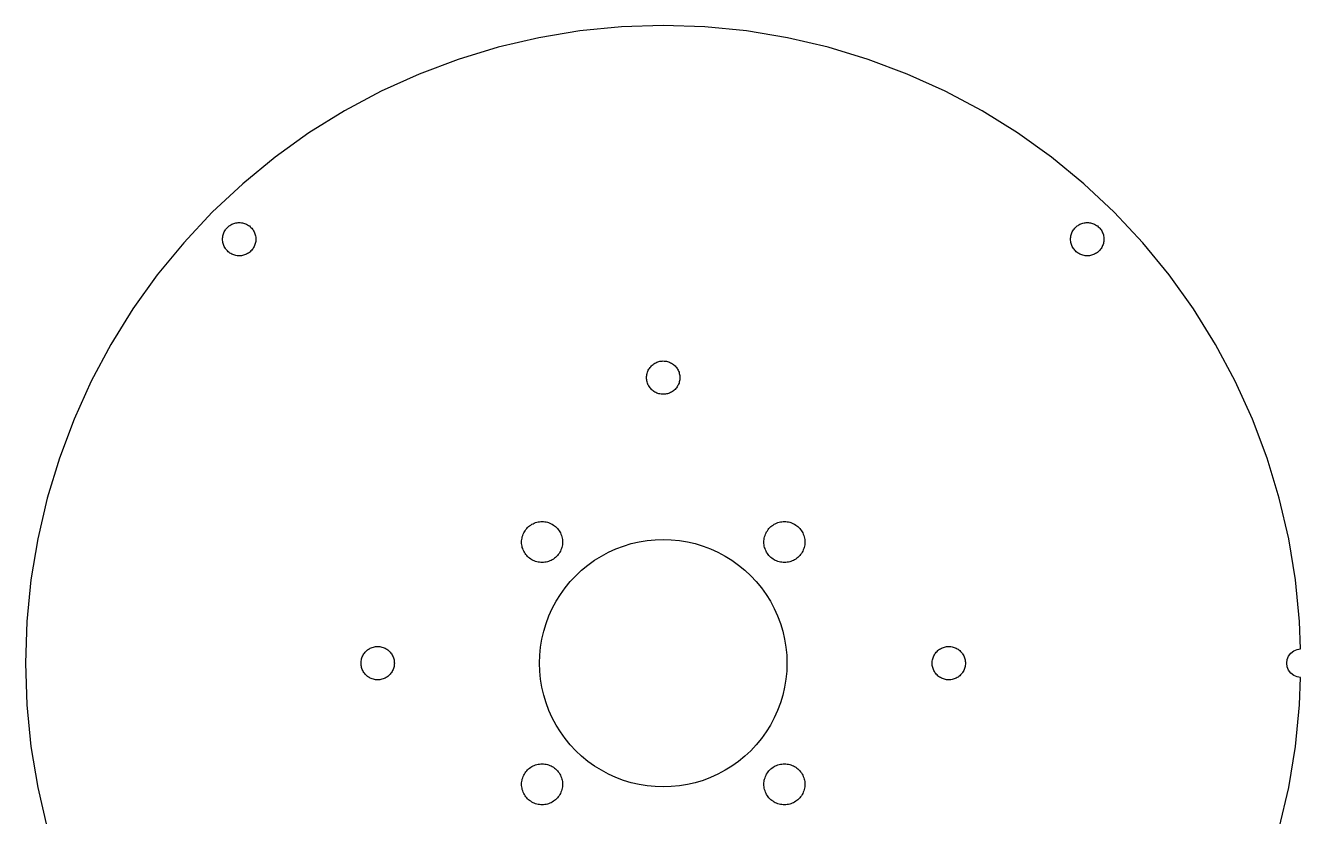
# Model space of a CAD drawing. Header units: metres. Extents: x -67 to 67, y -67 to 67.
# Drawn here: x -67 to 67, y -16.1 to 67 of the extents above; entities that cross this region are included whole.
import ezdxf

# ---------------------------------------------------------------- set-up
doc = ezdxf.new("R2010")
doc.units = ezdxf.units.M

msp = doc.modelspace()

# ---------------------------------------------------------------- linework, layer by layer
for p, q in [((0, 67), (-4.382, 66.8565)), ((4.382, 66.8565), (0, 67)), ((-13.071, 65.7126), (-17.3409, 64.717)), ((-8.74525, 66.4268), (-13.071, 65.7126)), ((-4.382, 66.8565), (-8.74525, 66.4268)), ((8.74525, 66.4268), (4.382, 66.8565)), ((13.071, 65.7126), (8.74525, 66.4268)), ((17.3409, 64.717), (13.071, 65.7126)), ((-17.3409, 64.717), (-21.5364, 63.4443)), ((21.5364, 63.4443), (17.3409, 64.717)), ((-21.5364, 63.4443), (-25.6398, 61.8999)), ((25.6398, 61.8999), (21.5364, 63.4443)), ((-25.6398, 61.8999), (-29.6333, 60.0905)), ((29.6333, 60.0905), (25.6398, 61.8999)), ((-29.6333, 60.0905), (-33.5, 58.0237)), ((33.5, 58.0237), (29.6333, 60.0905)), ((-33.5, 58.0237), (-37.2232, 55.7085)), ((37.2232, 55.7085), (33.5, 58.0237)), ((-37.2232, 55.7085), (-40.787, 53.1547)), ((40.787, 53.1547), (37.2232, 55.7085)), ((-40.787, 53.1547), (-44.1762, 50.3733)), ((44.1762, 50.3733), (40.787, 53.1547)), ((-44.1762, 50.3733), (-47.3761, 47.3761)), ((47.3761, 47.3761), (44.1762, 50.3733)), ((-47.3761, 47.3761), (-50.3733, 44.1762)), ((50.3733, 44.1762), (47.3761, 47.3761)), ((-46.0028, 45.52), (-45.9361, 45.6131)), ((-45.9361, 45.6131), (-45.8634, 45.7016)), ((-45.8634, 45.7016), (-45.7852, 45.7852)), ((-45.7852, 45.7852), (-45.7016, 45.8634)), ((-45.7016, 45.8634), (-45.6131, 45.9361)), ((-45.6131, 45.9361), (-45.52, 46.0028)), ((-45.52, 46.0028), (-45.4227, 46.0633)), ((-45.4227, 46.0633), (-45.3217, 46.1172)), ((-45.3217, 46.1172), (-45.2174, 46.1645)), ((-45.2174, 46.1645), (-45.1102, 46.2048)), ((-45.1102, 46.2048), (-45.0007, 46.2381)), ((-45.0007, 46.2381), (-44.8891, 46.2641)), ((-44.8891, 46.2641), (-44.7761, 46.2827)), ((-44.7761, 46.2827), (-44.6622, 46.294)), ((-44.6622, 46.294), (-44.5477, 46.2977)), ((-44.5477, 46.2977), (-44.4333, 46.294)), ((-44.4333, 46.294), (-44.3193, 46.2827)), ((-44.3193, 46.2827), (-44.2063, 46.2641)), ((-44.2063, 46.2641), (-44.0948, 46.2381)), ((-44.0948, 46.2381), (-43.9852, 46.2048)), ((-43.9852, 46.2048), (-43.878, 46.1645)), ((-43.878, 46.1645), (-43.7737, 46.1172)), ((-43.7737, 46.1172), (-43.6727, 46.0633)), ((-43.6727, 46.0633), (-43.5755, 46.0028)), ((-43.5755, 46.0028), (-43.4824, 45.9361)), ((-43.4824, 45.9361), (-43.3939, 45.8634)), ((-43.3939, 45.8634), (-43.3103, 45.7852)), ((-43.3103, 45.7852), (-43.232, 45.7016)), ((-43.232, 45.7016), (-43.1593, 45.6131)), ((-43.1593, 45.6131), (-43.0927, 45.52)), ((43.0927, 45.52), (43.1593, 45.6131)), ((43.1593, 45.6131), (43.232, 45.7016)), ((43.232, 45.7016), (43.3103, 45.7852)), ((43.3103, 45.7852), (43.3939, 45.8634)), ((43.3939, 45.8634), (43.4824, 45.9361)), ((43.4824, 45.9361), (43.5755, 46.0028)), ((43.5755, 46.0028), (43.6727, 46.0633)), ((43.6727, 46.0633), (43.7737, 46.1172)), ((43.7737, 46.1172), (43.878, 46.1645)), ((43.878, 46.1645), (43.9852, 46.2048)), ((43.9852, 46.2048), (44.0948, 46.2381)), ((44.0948, 46.2381), (44.2063, 46.2641)), ((44.2063, 46.2641), (44.3193, 46.2827)), ((44.3193, 46.2827), (44.4333, 46.294)), ((44.4333, 46.294), (44.5477, 46.2977)), ((44.5477, 46.2977), (44.6622, 46.294)), ((44.6622, 46.294), (44.7761, 46.2827)), ((44.7761, 46.2827), (44.8891, 46.2641)), ((44.8891, 46.2641), (45.0007, 46.2381)), ((45.0007, 46.2381), (45.1102, 46.2048)), ((45.1102, 46.2048), (45.2174, 46.1645)), ((45.2174, 46.1645), (45.3217, 46.1172)), ((45.3217, 46.1172), (45.4227, 46.0633)), ((45.4227, 46.0633), (45.52, 46.0028)), ((45.52, 46.0028), (45.6131, 45.9361)), ((45.6131, 45.9361), (45.7016, 45.8634)), ((45.7016, 45.8634), (45.7852, 45.7852)), ((45.7852, 45.7852), (45.8634, 45.7016)), ((45.8634, 45.7016), (45.9361, 45.6131)), ((45.9361, 45.6131), (46.0028, 45.52)), ((-46.2977, 44.5477), (-46.294, 44.6622)), ((-46.294, 44.4333), (-46.2977, 44.5477)), ((-46.294, 44.6622), (-46.2827, 44.7761)), ((-46.2827, 44.3193), (-46.294, 44.4333)), ((-46.2827, 44.7761), (-46.2641, 44.8891)), ((-46.2641, 44.2063), (-46.2827, 44.3193)), ((-46.2641, 44.8891), (-46.2381, 45.0007)), ((-46.2381, 44.0948), (-46.2641, 44.2063)), ((-46.2381, 45.0007), (-46.2048, 45.1102)), ((-46.2048, 45.1102), (-46.1645, 45.2174)), ((-46.1645, 45.2174), (-46.1172, 45.3217)), ((-46.1172, 45.3217), (-46.0633, 45.4227)), ((-46.0633, 45.4227), (-46.0028, 45.52)), ((-43.0927, 45.52), (-43.0322, 45.4227)), ((-43.0322, 45.4227), (-42.9782, 45.3217)), ((-42.9782, 45.3217), (-42.9309, 45.2174)), ((-42.9309, 45.2174), (-42.8906, 45.1102)), ((-42.8906, 45.1102), (-42.8573, 45.0007)), ((-42.8573, 45.0007), (-42.8313, 44.8891)), ((-42.8313, 44.2063), (-42.8573, 44.0948)), ((-42.8313, 44.8891), (-42.8127, 44.7761)), ((-42.8127, 44.3193), (-42.8313, 44.2063)), ((-42.8127, 44.7761), (-42.8015, 44.6622)), ((-42.8015, 44.4333), (-42.8127, 44.3193)), ((-42.8015, 44.6622), (-42.7977, 44.5477)), ((-42.7977, 44.5477), (-42.8015, 44.4333)), ((42.7977, 44.5477), (42.8015, 44.6622)), ((42.8015, 44.4333), (42.7977, 44.5477)), ((42.8015, 44.6622), (42.8127, 44.7761)), ((42.8127, 44.3193), (42.8015, 44.4333)), ((42.8127, 44.7761), (42.8313, 44.8891)), ((42.8313, 44.2063), (42.8127, 44.3193)), ((42.8313, 44.8891), (42.8573, 45.0007)), ((42.8573, 44.0948), (42.8313, 44.2063)), ((42.8573, 45.0007), (42.8906, 45.1102)), ((42.8906, 45.1102), (42.9309, 45.2174)), ((42.9309, 45.2174), (42.9782, 45.3217)), ((42.9782, 45.3217), (43.0322, 45.4227)), ((43.0322, 45.4227), (43.0927, 45.52)), ((46.0028, 45.52), (46.0633, 45.4227)), ((46.0633, 45.4227), (46.1172, 45.3217)), ((46.1172, 45.3217), (46.1645, 45.2174)), ((46.1645, 45.2174), (46.2048, 45.1102)), ((46.2048, 45.1102), (46.2381, 45.0007)), ((46.2381, 45.0007), (46.2641, 44.8891)), ((46.2641, 44.2063), (46.2381, 44.0948)), ((46.2641, 44.8891), (46.2827, 44.7761)), ((46.2827, 44.3193), (46.2641, 44.2063)), ((46.2827, 44.7761), (46.294, 44.6622)), ((46.294, 44.4333), (46.2827, 44.3193)), ((46.294, 44.6622), (46.2977, 44.5477)), ((46.2977, 44.5477), (46.294, 44.4333)), ((-50.3733, 44.1762), (-53.1547, 40.787)), ((-46.2048, 43.9852), (-46.2381, 44.0948)), ((-46.1645, 43.878), (-46.2048, 43.9852)), ((-46.1172, 43.7737), (-46.1645, 43.878)), ((-46.0633, 43.6727), (-46.1172, 43.7737)), ((-46.0028, 43.5755), (-46.0633, 43.6727)), ((-45.9361, 43.4824), (-46.0028, 43.5755)), ((-45.8634, 43.3939), (-45.9361, 43.4824)), ((-45.7852, 43.3103), (-45.8634, 43.3939)), ((-45.7016, 43.232), (-45.7852, 43.3103)), ((-45.6131, 43.1593), (-45.7016, 43.232)), ((-45.52, 43.0927), (-45.6131, 43.1593)), ((-45.4227, 43.0322), (-45.52, 43.0927)), ((-45.3217, 42.9782), (-45.4227, 43.0322)), ((-45.2174, 42.9309), (-45.3217, 42.9782)), ((-45.1102, 42.8906), (-45.2174, 42.9309)), ((-45.0007, 42.8573), (-45.1102, 42.8906)), ((-43.9852, 42.8906), (-44.0948, 42.8573)), ((-43.878, 42.9309), (-43.9852, 42.8906)), ((-43.7737, 42.9782), (-43.878, 42.9309)), ((-43.6727, 43.0322), (-43.7737, 42.9782)), ((-43.5755, 43.0927), (-43.6727, 43.0322)), ((-43.4824, 43.1593), (-43.5755, 43.0927)), ((-43.3939, 43.232), (-43.4824, 43.1593)), ((-43.3103, 43.3103), (-43.3939, 43.232)), ((-43.232, 43.3939), (-43.3103, 43.3103)), ((-43.1593, 43.4824), (-43.232, 43.3939)), ((-43.0927, 43.5755), (-43.1593, 43.4824)), ((-43.0322, 43.6727), (-43.0927, 43.5755)), ((-42.9782, 43.7737), (-43.0322, 43.6727)), ((-42.9309, 43.878), (-42.9782, 43.7737)), ((-42.8906, 43.9852), (-42.9309, 43.878)), ((-42.8573, 44.0948), (-42.8906, 43.9852)), ((42.8906, 43.9852), (42.8573, 44.0948)), ((42.9309, 43.878), (42.8906, 43.9852)), ((42.9782, 43.7737), (42.9309, 43.878)), ((43.0322, 43.6727), (42.9782, 43.7737)), ((43.0927, 43.5755), (43.0322, 43.6727)), ((43.1593, 43.4824), (43.0927, 43.5755)), ((43.232, 43.3939), (43.1593, 43.4824)), ((43.3103, 43.3103), (43.232, 43.3939)), ((43.3939, 43.232), (43.3103, 43.3103)), ((43.4824, 43.1593), (43.3939, 43.232)), ((43.5755, 43.0927), (43.4824, 43.1593)), ((43.6727, 43.0322), (43.5755, 43.0927)), ((43.7737, 42.9782), (43.6727, 43.0322)), ((43.878, 42.9309), (43.7737, 42.9782)), ((43.9852, 42.8906), (43.878, 42.9309)), ((44.0948, 42.8573), (43.9852, 42.8906)), ((45.1102, 42.8906), (45.0007, 42.8573)), ((45.2174, 42.9309), (45.1102, 42.8906)), ((45.3217, 42.9782), (45.2174, 42.9309)), ((45.4227, 43.0322), (45.3217, 42.9782)), ((45.52, 43.0927), (45.4227, 43.0322)), ((45.6131, 43.1593), (45.52, 43.0927)), ((45.7016, 43.232), (45.6131, 43.1593)), ((45.7852, 43.3103), (45.7016, 43.232)), ((45.8634, 43.3939), (45.7852, 43.3103)), ((45.9361, 43.4824), (45.8634, 43.3939)), ((46.0028, 43.5755), (45.9361, 43.4824)), ((46.0633, 43.6727), (46.0028, 43.5755)), ((46.1172, 43.7737), (46.0633, 43.6727)), ((46.1645, 43.878), (46.1172, 43.7737)), ((46.2048, 43.9852), (46.1645, 43.878)), ((46.2381, 44.0948), (46.2048, 43.9852)), ((53.1547, 40.787), (50.3733, 44.1762)), ((-44.8891, 42.8313), (-45.0007, 42.8573)), ((-44.7761, 42.8127), (-44.8891, 42.8313)), ((-44.6622, 42.8015), (-44.7761, 42.8127)), ((-44.5477, 42.7977), (-44.6622, 42.8015)), ((-44.4333, 42.8015), (-44.5477, 42.7977)), ((-44.3193, 42.8127), (-44.4333, 42.8015)), ((-44.2063, 42.8313), (-44.3193, 42.8127)), ((-44.0948, 42.8573), (-44.2063, 42.8313)), ((44.2063, 42.8313), (44.0948, 42.8573)), ((44.3193, 42.8127), (44.2063, 42.8313)), ((44.4333, 42.8015), (44.3193, 42.8127)), ((44.5477, 42.7977), (44.4333, 42.8015)), ((44.6622, 42.8015), (44.5477, 42.7977)), ((44.7761, 42.8127), (44.6622, 42.8015)), ((44.8891, 42.8313), (44.7761, 42.8127)), ((45.0007, 42.8573), (44.8891, 42.8313)), ((-53.1547, 40.787), (-55.7085, 37.2232)), ((55.7085, 37.2232), (53.1547, 40.787)), ((-55.7085, 37.2232), (-58.0237, 33.5)), ((58.0237, 33.5), (55.7085, 37.2232)), ((-58.0237, 33.5), (-60.0905, 29.6333)), ((60.0905, 29.6333), (58.0237, 33.5)), ((-1.56952, 30.774), (-1.51553, 30.875)), ((-1.51553, 30.875), (-1.45506, 30.9722)), ((-1.45506, 30.9722), (-1.38837, 31.0653)), ((-1.38837, 31.0653), (-1.31572, 31.1539)), ((-1.31572, 31.1539), (-1.23743, 31.2374)), ((-1.23743, 31.2374), (-1.15385, 31.3157)), ((-1.15385, 31.3157), (-1.06532, 31.3884)), ((-1.06532, 31.3884), (-0.972244, 31.4551)), ((-0.972244, 31.4551), (-0.875, 31.5155)), ((-0.875, 31.5155), (-0.774002, 31.5695)), ((-0.774002, 31.5695), (-0.669693, 31.6168)), ((-0.669693, 31.6168), (-0.562515, 31.6571)), ((-0.562515, 31.6571), (-0.452927, 31.6904)), ((-0.452927, 31.6904), (-0.3414, 31.7164)), ((-0.3414, 31.7164), (-0.228409, 31.735)), ((-0.228409, 31.735), (-0.114441, 31.7462)), ((-0.114441, 31.7462), (0, 31.75)), ((0, 31.75), (0.114441, 31.7462)), ((0.114441, 31.7462), (0.228409, 31.735)), ((0.228409, 31.735), (0.3414, 31.7164)), ((0.3414, 31.7164), (0.452927, 31.6904)), ((0.452927, 31.6904), (0.562515, 31.6571)), ((0.562515, 31.6571), (0.669693, 31.6168)), ((0.669693, 31.6168), (0.774002, 31.5695)), ((0.774002, 31.5695), (0.875, 31.5155)), ((0.875, 31.5155), (0.972244, 31.4551)), ((0.972244, 31.4551), (1.06532, 31.3884)), ((1.06532, 31.3884), (1.15385, 31.3157)), ((1.15385, 31.3157), (1.23743, 31.2374)), ((1.23743, 31.2374), (1.31572, 31.1539)), ((1.31572, 31.1539), (1.38837, 31.0653)), ((1.38837, 31.0653), (1.45506, 30.9722)), ((1.45506, 30.9722), (1.51553, 30.875)), ((1.51553, 30.875), (1.56952, 30.774)), ((-60.0905, 29.6333), (-61.8999, 25.6398)), ((-1.75, 30), (-1.74625, 30.1144)), ((-1.74625, 29.8855), (-1.75, 30)), ((-1.74625, 30.1144), (-1.73502, 30.2284)), ((-1.73502, 29.7716), (-1.74625, 29.8855)), ((-1.73502, 30.2284), (-1.71637, 30.3414)), ((-1.71637, 29.6586), (-1.73502, 29.7716)), ((-1.71637, 30.3414), (-1.69037, 30.4529)), ((-1.69037, 29.5471), (-1.71637, 29.6586)), ((-1.69037, 30.4529), (-1.65712, 30.5625)), ((-1.65712, 29.4375), (-1.69037, 29.5471)), ((-1.65712, 30.5625), (-1.61678, 30.6697)), ((-1.61678, 30.6697), (-1.56952, 30.774)), ((1.56952, 30.774), (1.61678, 30.6697)), ((1.61678, 30.6697), (1.65712, 30.5625)), ((1.65712, 30.5625), (1.69037, 30.4529)), ((1.69037, 29.5471), (1.65712, 29.4375)), ((1.69037, 30.4529), (1.71637, 30.3414)), ((1.71637, 29.6586), (1.69037, 29.5471)), ((1.71637, 30.3414), (1.73502, 30.2284)), ((1.73502, 29.7716), (1.71637, 29.6586)), ((1.73502, 30.2284), (1.74625, 30.1144)), ((1.74625, 29.8855), (1.73502, 29.7716)), ((1.74625, 30.1144), (1.75, 30)), ((1.75, 30), (1.74625, 29.8855)), ((61.8999, 25.6398), (60.0905, 29.6333)), ((-1.61678, 29.3303), (-1.65712, 29.4375)), ((-1.56952, 29.226), (-1.61678, 29.3303)), ((-1.51553, 29.125), (-1.56952, 29.226)), ((-1.45506, 29.0277), (-1.51553, 29.125)), ((-1.38837, 28.9347), (-1.45506, 29.0277)), ((-1.31572, 28.8461), (-1.38837, 28.9347)), ((-1.23743, 28.7626), (-1.31572, 28.8461)), ((-1.15385, 28.6843), (-1.23743, 28.7626)), ((-1.06532, 28.6116), (-1.15385, 28.6843)), ((-0.972244, 28.5449), (-1.06532, 28.6116)), ((-0.875, 28.4845), (-0.972244, 28.5449)), ((-0.774002, 28.4305), (-0.875, 28.4845)), ((-0.669693, 28.3832), (-0.774002, 28.4305)), ((-0.562515, 28.3429), (-0.669693, 28.3832)), ((-0.452927, 28.3096), (-0.562515, 28.3429)), ((-0.3414, 28.2836), (-0.452927, 28.3096)), ((-0.228409, 28.265), (-0.3414, 28.2836)), ((-0.114441, 28.2537), (-0.228409, 28.265)), ((0, 28.25), (-0.114441, 28.2537)), ((0.114441, 28.2537), (0, 28.25)), ((0.228409, 28.265), (0.114441, 28.2537)), ((0.3414, 28.2836), (0.228409, 28.265)), ((0.452927, 28.3096), (0.3414, 28.2836)), ((0.562515, 28.3429), (0.452927, 28.3096)), ((0.669693, 28.3832), (0.562515, 28.3429)), ((0.774002, 28.4305), (0.669693, 28.3832)), ((0.875, 28.4845), (0.774002, 28.4305)), ((0.972244, 28.5449), (0.875, 28.4845)), ((1.06532, 28.6116), (0.972244, 28.5449)), ((1.15385, 28.6843), (1.06532, 28.6116)), ((1.23743, 28.7626), (1.15385, 28.6843)), ((1.31572, 28.8461), (1.23743, 28.7626)), ((1.38837, 28.9347), (1.31572, 28.8461)), ((1.45506, 29.0277), (1.38837, 28.9347)), ((1.51553, 29.125), (1.45506, 29.0277)), ((1.56952, 29.226), (1.51553, 29.125)), ((1.61678, 29.3303), (1.56952, 29.226)), ((1.65712, 29.4375), (1.61678, 29.3303)), ((-61.8999, 25.6398), (-63.4443, 21.5364)), ((63.4443, 21.5364), (61.8999, 25.6398)), ((-63.4443, 21.5364), (-64.717, 17.3409)), ((64.717, 17.3409), (63.4443, 21.5364)), ((-64.717, 17.3409), (-65.7126, 13.071)), ((65.7126, 13.071), (64.717, 17.3409)), ((-13.5507, 14.7142), (-13.419, 14.7638)), ((-13.419, 14.7638), (-13.2844, 14.8047)), ((-13.2844, 14.8047), (-13.1474, 14.8366)), ((-13.1474, 14.8366), (-13.0085, 14.8595)), ((-13.0085, 14.8595), (-12.8685, 14.8733)), ((-12.8685, 14.8733), (-12.7279, 14.8779)), ((-12.7279, 14.8779), (-12.5873, 14.8733)), ((-12.5873, 14.8733), (-12.4473, 14.8595)), ((-12.4473, 14.8595), (-12.3085, 14.8366)), ((-12.3085, 14.8366), (-12.1714, 14.8047)), ((-12.1714, 14.8047), (-12.0368, 14.7638)), ((-12.0368, 14.7638), (-11.9052, 14.7142)), ((11.9052, 14.7142), (12.0368, 14.7638)), ((12.0368, 14.7638), (12.1714, 14.8047)), ((12.1714, 14.8047), (12.3085, 14.8366)), ((12.3085, 14.8366), (12.4473, 14.8595)), ((12.4473, 14.8595), (12.5873, 14.8733)), ((12.5873, 14.8733), (12.7279, 14.8779)), ((12.7279, 14.8779), (12.8685, 14.8733)), ((12.8685, 14.8733), (13.0085, 14.8595)), ((13.0085, 14.8595), (13.1474, 14.8366)), ((13.1474, 14.8366), (13.2844, 14.8047)), ((13.2844, 14.8047), (13.419, 14.7638)), ((13.419, 14.7638), (13.5507, 14.7142)), ((-14.8047, 13.2844), (-14.7638, 13.419)), ((-14.7638, 13.419), (-14.7142, 13.5507)), ((-14.7142, 13.5507), (-14.6562, 13.6788)), ((-14.6562, 13.6788), (-14.5899, 13.8029)), ((-14.5899, 13.8029), (-14.5156, 13.9224)), ((-14.5156, 13.9224), (-14.4336, 14.0368)), ((-14.4336, 14.0368), (-14.3444, 14.1455)), ((-14.3444, 14.1455), (-14.2482, 14.2482)), ((-14.2482, 14.2482), (-14.1455, 14.3444)), ((-14.1455, 14.3444), (-14.0368, 14.4336)), ((-14.0368, 14.4336), (-13.9224, 14.5156)), ((-13.9224, 14.5156), (-13.8029, 14.5899)), ((-13.8029, 14.5899), (-13.6788, 14.6562)), ((-13.6788, 14.6562), (-13.5507, 14.7142)), ((-11.9052, 14.7142), (-11.777, 14.6562)), ((-11.777, 14.6562), (-11.6529, 14.5899)), ((-11.6529, 14.5899), (-11.5334, 14.5156)), ((-11.5334, 14.5156), (-11.4191, 14.4336)), ((-11.4191, 14.4336), (-11.3103, 14.3444)), ((-11.3103, 14.3444), (-11.2076, 14.2482)), ((-11.2076, 14.2482), (-11.1115, 14.1455)), ((-11.1115, 14.1455), (-11.0222, 14.0368)), ((-11.0222, 14.0368), (-10.9403, 13.9224)), ((-10.9403, 13.9224), (-10.866, 13.8029)), ((-10.866, 13.8029), (-10.7996, 13.6788)), ((-10.7996, 13.6788), (-10.7416, 13.5507)), ((-10.7416, 13.5507), (-10.692, 13.419)), ((-10.692, 13.419), (-10.6512, 13.2844)), ((10.6512, 13.2844), (10.692, 13.419)), ((10.692, 13.419), (10.7416, 13.5507)), ((10.7416, 13.5507), (10.7996, 13.6788)), ((10.7996, 13.6788), (10.866, 13.8029)), ((10.866, 13.8029), (10.9403, 13.9224)), ((10.9403, 13.9224), (11.0222, 14.0368)), ((11.0222, 14.0368), (11.1115, 14.1455)), ((11.1115, 14.1455), (11.2076, 14.2482)), ((11.2076, 14.2482), (11.3103, 14.3444)), ((11.3103, 14.3444), (11.4191, 14.4336)), ((11.4191, 14.4336), (11.5334, 14.5156)), ((11.5334, 14.5156), (11.6529, 14.5899)), ((11.6529, 14.5899), (11.777, 14.6562)), ((11.777, 14.6562), (11.9052, 14.7142)), ((13.5507, 14.7142), (13.6788, 14.6562)), ((13.6788, 14.6562), (13.8029, 14.5899)), ((13.8029, 14.5899), (13.9224, 14.5156)), ((13.9224, 14.5156), (14.0368, 14.4336)), ((14.0368, 14.4336), (14.1455, 14.3444)), ((14.1455, 14.3444), (14.2482, 14.2482)), ((14.2482, 14.2482), (14.3444, 14.1455)), ((14.3444, 14.1455), (14.4336, 14.0368)), ((14.4336, 14.0368), (14.5156, 13.9224)), ((14.5156, 13.9224), (14.5899, 13.8029)), ((14.5899, 13.8029), (14.6562, 13.6788)), ((14.6562, 13.6788), (14.7142, 13.5507)), ((14.7142, 13.5507), (14.7638, 13.419)), ((14.7638, 13.419), (14.8047, 13.2844)), ((-65.7126, 13.071), (-66.4268, 8.74525)), ((-14.8779, 12.7279), (-14.8733, 12.8685)), ((-14.8733, 12.5873), (-14.8779, 12.7279)), ((-14.8733, 12.8685), (-14.8595, 13.0085)), ((-14.8595, 12.4473), (-14.8733, 12.5873)), ((-14.8595, 13.0085), (-14.8366, 13.1474)), ((-14.8366, 12.3085), (-14.8595, 12.4473)), ((-14.8366, 13.1474), (-14.8047, 13.2844)), ((-14.8047, 12.1714), (-14.8366, 12.3085)), ((-14.7638, 12.0368), (-14.8047, 12.1714)), ((-10.6512, 12.1714), (-10.692, 12.0368)), ((-10.6512, 13.2844), (-10.6192, 13.1474)), ((-10.6192, 12.3085), (-10.6512, 12.1714)), ((-10.6192, 13.1474), (-10.5963, 13.0085)), ((-10.5963, 12.4473), (-10.6192, 12.3085)), ((-10.5963, 13.0085), (-10.5825, 12.8685)), ((-10.5825, 12.5873), (-10.5963, 12.4473)), ((-10.5825, 12.8685), (-10.5779, 12.7279)), ((-10.5779, 12.7279), (-10.5825, 12.5873)), ((-4.97488, 12.0104), (-4.17871, 12.3101)), ((-4.17871, 12.3101), (-3.36464, 12.557)), ((-3.36464, 12.557), (-2.53616, 12.7502)), ((-2.53616, 12.7502), (-1.69684, 12.8888)), ((-1.69684, 12.8888), (-0.850235, 12.9722)), ((-0.850235, 12.9722), (0, 13)), ((0, 13), (0.850235, 12.9722)), ((0.850235, 12.9722), (1.69684, 12.8888)), ((1.69684, 12.8888), (2.53616, 12.7502)), ((2.53616, 12.7502), (3.36464, 12.557)), ((3.36464, 12.557), (4.17871, 12.3101)), ((4.17871, 12.3101), (4.97488, 12.0104)), ((10.5779, 12.7279), (10.5825, 12.8685)), ((10.5825, 12.5873), (10.5779, 12.7279)), ((10.5825, 12.8685), (10.5963, 13.0085)), ((10.5963, 12.4473), (10.5825, 12.5873)), ((10.5963, 13.0085), (10.6192, 13.1474)), ((10.6192, 12.3085), (10.5963, 12.4473)), ((10.6192, 13.1474), (10.6512, 13.2844)), ((10.6512, 12.1714), (10.6192, 12.3085)), ((10.692, 12.0368), (10.6512, 12.1714)), ((14.8047, 12.1714), (14.7638, 12.0368)), ((14.8047, 13.2844), (14.8366, 13.1474)), ((14.8366, 12.3085), (14.8047, 12.1714)), ((14.8366, 13.1474), (14.8595, 13.0085)), ((14.8595, 12.4473), (14.8366, 12.3085)), ((14.8595, 13.0085), (14.8733, 12.8685)), ((14.8733, 12.5873), (14.8595, 12.4473)), ((14.8733, 12.8685), (14.8779, 12.7279)), ((14.8779, 12.7279), (14.8733, 12.5873)), ((66.4268, 8.74525), (65.7126, 13.071)), ((-14.7142, 11.9052), (-14.7638, 12.0368)), ((-14.6562, 11.777), (-14.7142, 11.9052)), ((-14.5899, 11.6529), (-14.6562, 11.777)), ((-14.5156, 11.5334), (-14.5899, 11.6529)), ((-14.4336, 11.4191), (-14.5156, 11.5334)), ((-14.3444, 11.3103), (-14.4336, 11.4191)), ((-14.2482, 11.2076), (-14.3444, 11.3103)), ((-14.1455, 11.1115), (-14.2482, 11.2076)), ((-14.0368, 11.0222), (-14.1455, 11.1115)), ((-13.9224, 10.9403), (-14.0368, 11.0222)), ((-13.8029, 10.866), (-13.9224, 10.9403)), ((-13.6788, 10.7996), (-13.8029, 10.866)), ((-13.5507, 10.7416), (-13.6788, 10.7996)), ((-13.419, 10.692), (-13.5507, 10.7416)), ((-11.9052, 10.7416), (-12.0368, 10.692)), ((-11.777, 10.7996), (-11.9052, 10.7416)), ((-11.6529, 10.866), (-11.777, 10.7996)), ((-11.5334, 10.9403), (-11.6529, 10.866)), ((-11.4191, 11.0222), (-11.5334, 10.9403)), ((-11.3103, 11.1115), (-11.4191, 11.0222)), ((-11.2076, 11.2076), (-11.3103, 11.1115)), ((-11.1115, 11.3103), (-11.2076, 11.2076)), ((-11.0222, 11.4191), (-11.1115, 11.3103)), ((-10.9403, 11.5334), (-11.0222, 11.4191)), ((-10.866, 11.6529), (-10.9403, 11.5334)), ((-10.7996, 11.777), (-10.866, 11.6529)), ((-10.7416, 11.9052), (-10.7996, 11.777)), ((-10.692, 12.0368), (-10.7416, 11.9052)), ((-7.91389, 10.3136), (-7.22241, 10.8091)), ((-7.22241, 10.8091), (-6.5, 11.2583)), ((-6.5, 11.2583), (-5.74974, 11.6593)), ((-5.74974, 11.6593), (-4.97488, 12.0104)), ((4.97488, 12.0104), (5.74974, 11.6593)), ((5.74974, 11.6593), (6.5, 11.2583)), ((6.5, 11.2583), (7.22241, 10.8091)), ((7.22241, 10.8091), (7.91389, 10.3136)), ((10.7416, 11.9052), (10.692, 12.0368)), ((10.7996, 11.777), (10.7416, 11.9052)), ((10.866, 11.6529), (10.7996, 11.777)), ((10.9403, 11.5334), (10.866, 11.6529)), ((11.0222, 11.4191), (10.9403, 11.5334)), ((11.1115, 11.3103), (11.0222, 11.4191)), ((11.2076, 11.2076), (11.1115, 11.3103)), ((11.3103, 11.1115), (11.2076, 11.2076)), ((11.4191, 11.0222), (11.3103, 11.1115)), ((11.5334, 10.9403), (11.4191, 11.0222)), ((11.6529, 10.866), (11.5334, 10.9403)), ((11.777, 10.7996), (11.6529, 10.866)), ((11.9052, 10.7416), (11.777, 10.7996)), ((12.0368, 10.692), (11.9052, 10.7416)), ((13.5507, 10.7416), (13.419, 10.692)), ((13.6788, 10.7996), (13.5507, 10.7416)), ((13.8029, 10.866), (13.6788, 10.7996)), ((13.9224, 10.9403), (13.8029, 10.866)), ((14.0368, 11.0222), (13.9224, 10.9403)), ((14.1455, 11.1115), (14.0368, 11.0222)), ((14.2482, 11.2076), (14.1455, 11.1115)), ((14.3444, 11.3103), (14.2482, 11.2076)), ((14.4336, 11.4191), (14.3444, 11.3103)), ((14.5156, 11.5334), (14.4336, 11.4191)), ((14.5899, 11.6529), (14.5156, 11.5334)), ((14.6562, 11.777), (14.5899, 11.6529)), ((14.7142, 11.9052), (14.6562, 11.777)), ((14.7638, 12.0368), (14.7142, 11.9052)), ((-13.2844, 10.6512), (-13.419, 10.692)), ((-13.1474, 10.6192), (-13.2844, 10.6512)), ((-13.0085, 10.5963), (-13.1474, 10.6192)), ((-12.8685, 10.5825), (-13.0085, 10.5963)), ((-12.7279, 10.5779), (-12.8685, 10.5825)), ((-12.5873, 10.5825), (-12.7279, 10.5779)), ((-12.4473, 10.5963), (-12.5873, 10.5825)), ((-12.3085, 10.6192), (-12.4473, 10.5963)), ((-12.1714, 10.6512), (-12.3085, 10.6192)), ((-12.0368, 10.692), (-12.1714, 10.6512)), ((-9.19238, 9.19238), (-8.57149, 9.77391)), ((-8.57149, 9.77391), (-7.91389, 10.3136)), ((7.91389, 10.3136), (8.57149, 9.77391)), ((8.57149, 9.77391), (9.19238, 9.19238)), ((12.1714, 10.6512), (12.0368, 10.692)), ((12.3085, 10.6192), (12.1714, 10.6512)), ((12.4473, 10.5963), (12.3085, 10.6192)), ((12.5873, 10.5825), (12.4473, 10.5963)), ((12.7279, 10.5779), (12.5873, 10.5825)), ((12.8685, 10.5825), (12.7279, 10.5779)), ((13.0085, 10.5963), (12.8685, 10.5825)), ((13.1474, 10.6192), (13.0085, 10.5963)), ((13.2844, 10.6512), (13.1474, 10.6192)), ((13.419, 10.692), (13.2844, 10.6512)), ((-66.4268, 8.74525), (-66.8565, 4.382)), ((-10.3136, 7.91389), (-9.77391, 8.57149)), ((-9.77391, 8.57149), (-9.19238, 9.19238)), ((9.19238, 9.19238), (9.77391, 8.57149)), ((9.77391, 8.57149), (10.3136, 7.91389)), ((66.8565, 4.382), (66.4268, 8.74525)), ((-11.2583, 6.5), (-10.8091, 7.22241)), ((-10.8091, 7.22241), (-10.3136, 7.91389)), ((10.3136, 7.91389), (10.8091, 7.22241)), ((10.8091, 7.22241), (11.2583, 6.5)), ((-12.0104, 4.97488), (-11.6593, 5.74974)), ((-11.6593, 5.74974), (-11.2583, 6.5)), ((11.2583, 6.5), (11.6593, 5.74974)), ((11.6593, 5.74974), (12.0104, 4.97488)), ((-66.8565, 4.382), (-67, 0)), ((-12.557, 3.36464), (-12.3101, 4.17871)), ((-12.3101, 4.17871), (-12.0104, 4.97488)), ((12.0104, 4.97488), (12.3101, 4.17871)), ((12.3101, 4.17871), (12.557, 3.36464)), ((66.9511, 1.49356), (66.8565, 4.382)), ((-12.7502, 2.53616), (-12.557, 3.36464)), ((12.557, 3.36464), (12.7502, 2.53616)), ((-31.1539, 1.31572), (-31.0653, 1.38837)), ((-31.0653, 1.38837), (-30.9722, 1.45506)), ((-30.9722, 1.45506), (-30.875, 1.51553)), ((-30.875, 1.51553), (-30.774, 1.56952)), ((-30.774, 1.56952), (-30.6697, 1.61678)), ((-30.6697, 1.61678), (-30.5625, 1.65712)), ((-30.5625, 1.65712), (-30.4529, 1.69037)), ((-30.4529, 1.69037), (-30.3414, 1.71637)), ((-30.3414, 1.71637), (-30.2284, 1.73502)), ((-30.2284, 1.73502), (-30.1144, 1.74625)), ((-30.1144, 1.74625), (-30, 1.75)), ((-30, 1.75), (-29.8855, 1.74625)), ((-29.8855, 1.74625), (-29.7716, 1.73502)), ((-29.7716, 1.73502), (-29.6586, 1.71637)), ((-29.6586, 1.71637), (-29.5471, 1.69037)), ((-29.5471, 1.69037), (-29.4375, 1.65712)), ((-29.4375, 1.65712), (-29.3303, 1.61678)), ((-29.3303, 1.61678), (-29.226, 1.56952)), ((-29.226, 1.56952), (-29.125, 1.51553)), ((-29.125, 1.51553), (-29.0277, 1.45506)), ((-29.0277, 1.45506), (-28.9347, 1.38837)), ((-28.9347, 1.38837), (-28.8461, 1.31572)), ((-12.9722, 0.850235), (-12.8888, 1.69684)), ((-12.8888, 1.69684), (-12.7502, 2.53616)), ((12.7502, 2.53616), (12.8888, 1.69684)), ((12.8888, 1.69684), (12.9722, 0.850235)), ((28.8461, 1.31572), (28.9347, 1.38837)), ((28.9347, 1.38837), (29.0277, 1.45506)), ((29.0277, 1.45506), (29.125, 1.51553)), ((29.125, 1.51553), (29.226, 1.56952)), ((29.226, 1.56952), (29.3303, 1.61678)), ((29.3303, 1.61678), (29.4375, 1.65712)), ((29.4375, 1.65712), (29.5471, 1.69037)), ((29.5471, 1.69037), (29.6586, 1.71637)), ((29.6586, 1.71637), (29.7716, 1.73502)), ((29.7716, 1.73502), (29.8855, 1.74625)), ((29.8855, 1.74625), (30, 1.75)), ((30, 1.75), (30.1144, 1.74625)), ((30.1144, 1.74625), (30.2284, 1.73502)), ((30.2284, 1.73502), (30.3414, 1.71637)), ((30.3414, 1.71637), (30.4529, 1.69037)), ((30.4529, 1.69037), (30.5625, 1.65712)), ((30.5625, 1.65712), (30.6697, 1.61678)), ((30.6697, 1.61678), (30.774, 1.56952)), ((30.774, 1.56952), (30.875, 1.51553)), ((30.875, 1.51553), (30.9722, 1.45506)), ((30.9722, 1.45506), (31.0653, 1.38837)), ((31.0653, 1.38837), (31.1539, 1.31572)), ((66.25, 1.29903), (66.6118, 1.44888)), ((66.6118, 1.44888), (66.9511, 1.49356)), ((-67, 0), (-66.8565, -4.382)), ((-31.75, 0), (-31.7462, 0.114441)), ((-31.7462, -0.114441), (-31.75, 0)), ((-31.7462, 0.114441), (-31.735, 0.228409)), ((-31.735, 0.228409), (-31.7164, 0.3414)), ((-31.7164, 0.3414), (-31.6904, 0.452927)), ((-31.6904, 0.452927), (-31.6571, 0.562515)), ((-31.6571, 0.562515), (-31.6168, 0.669693)), ((-31.6168, 0.669693), (-31.5695, 0.774002)), ((-31.5695, 0.774002), (-31.5155, 0.875)), ((-31.5155, 0.875), (-31.4551, 0.972244)), ((-31.4551, 0.972244), (-31.3884, 1.06532)), ((-31.3884, 1.06532), (-31.3157, 1.15385)), ((-31.3157, 1.15385), (-31.2374, 1.23743)), ((-31.2374, 1.23743), (-31.1539, 1.31572)), ((-28.8461, 1.31572), (-28.7626, 1.23743)), ((-28.7626, 1.23743), (-28.6843, 1.15385)), ((-28.6843, 1.15385), (-28.6116, 1.06532)), ((-28.6116, 1.06532), (-28.5449, 0.972244)), ((-28.5449, 0.972244), (-28.4845, 0.875)), ((-28.4845, 0.875), (-28.4305, 0.774002)), ((-28.4305, 0.774002), (-28.3832, 0.669693)), ((-28.3832, 0.669693), (-28.3429, 0.562515)), ((-28.3429, 0.562515), (-28.3096, 0.452927)), ((-28.3096, 0.452927), (-28.2836, 0.3414)), ((-28.2836, 0.3414), (-28.265, 0.228409)), ((-28.265, 0.228409), (-28.2537, 0.114441)), ((-28.2537, 0.114441), (-28.25, 0)), ((-28.25, 0), (-28.2537, -0.114441)), ((-13, 0), (-12.9722, 0.850235)), ((-12.9722, -0.850235), (-13, 0)), ((12.9722, 0.850235), (13, 0)), ((13, 0), (12.9722, -0.850235)), ((28.25, 0), (28.2537, 0.114441)), ((28.2537, -0.114441), (28.25, 0)), ((28.2537, 0.114441), (28.265, 0.228409)), ((28.265, 0.228409), (28.2836, 0.3414)), ((28.2836, 0.3414), (28.3096, 0.452927)), ((28.3096, 0.452927), (28.3429, 0.562515)), ((28.3429, 0.562515), (28.3832, 0.669693)), ((28.3832, 0.669693), (28.4305, 0.774002)), ((28.4305, 0.774002), (28.4845, 0.875)), ((28.4845, 0.875), (28.5449, 0.972244)), ((28.5449, 0.972244), (28.6116, 1.06532)), ((28.6116, 1.06532), (28.6843, 1.15385)), ((28.6843, 1.15385), (28.7626, 1.23743)), ((28.7626, 1.23743), (28.8461, 1.31572)), ((31.1539, 1.31572), (31.2374, 1.23743)), ((31.2374, 1.23743), (31.3157, 1.15385)), ((31.3157, 1.15385), (31.3884, 1.06532)), ((31.3884, 1.06532), (31.4551, 0.972244)), ((31.4551, 0.972244), (31.5155, 0.875)), ((31.5155, 0.875), (31.5695, 0.774002)), ((31.5695, 0.774002), (31.6168, 0.669693)), ((31.6168, 0.669693), (31.6571, 0.562515)), ((31.6571, 0.562515), (31.6904, 0.452927)), ((31.6904, 0.452927), (31.7164, 0.3414)), ((31.7164, 0.3414), (31.735, 0.228409)), ((31.735, 0.228409), (31.7462, 0.114441)), ((31.7462, 0.114441), (31.75, 0)), ((31.75, 0), (31.7462, -0.114441)), ((65.5, 0), (65.5511, 0.388214)), ((65.5511, -0.388214), (65.5, 0)), ((65.5511, 0.388214), (65.701, 0.75)), ((65.701, 0.75), (65.9393, 1.06065)), ((65.9393, 1.06065), (66.25, 1.29903)), ((-31.735, -0.228409), (-31.7462, -0.114441)), ((-31.7164, -0.3414), (-31.735, -0.228409)), ((-31.6904, -0.452927), (-31.7164, -0.3414)), ((-31.6571, -0.562515), (-31.6904, -0.452927)), ((-31.6168, -0.669693), (-31.6571, -0.562515)), ((-31.5695, -0.774002), (-31.6168, -0.669693)), ((-31.5155, -0.875), (-31.5695, -0.774002)), ((-31.4551, -0.972244), (-31.5155, -0.875)), ((-31.3884, -1.06532), (-31.4551, -0.972244)), ((-31.3157, -1.15385), (-31.3884, -1.06532)), ((-31.2374, -1.23743), (-31.3157, -1.15385)), ((-31.1539, -1.31572), (-31.2374, -1.23743)), ((-31.0653, -1.38837), (-31.1539, -1.31572)), ((-28.8461, -1.31572), (-28.9347, -1.38837)), ((-28.7626, -1.23743), (-28.8461, -1.31572)), ((-28.6843, -1.15385), (-28.7626, -1.23743)), ((-28.6116, -1.06532), (-28.6843, -1.15385)), ((-28.5449, -0.972244), (-28.6116, -1.06532)), ((-28.4845, -0.875), (-28.5449, -0.972244)), ((-28.4305, -0.774002), (-28.4845, -0.875)), ((-28.3832, -0.669693), (-28.4305, -0.774002)), ((-28.3429, -0.562515), (-28.3832, -0.669693)), ((-28.3096, -0.452927), (-28.3429, -0.562515)), ((-28.2836, -0.3414), (-28.3096, -0.452927)), ((-28.265, -0.228409), (-28.2836, -0.3414)), ((-28.2537, -0.114441), (-28.265, -0.228409)), ((-12.8888, -1.69684), (-12.9722, -0.850235)), ((12.9722, -0.850235), (12.8888, -1.69684)), ((28.265, -0.228409), (28.2537, -0.114441)), ((28.2836, -0.3414), (28.265, -0.228409)), ((28.3096, -0.452927), (28.2836, -0.3414)), ((28.3429, -0.562515), (28.3096, -0.452927)), ((28.3832, -0.669693), (28.3429, -0.562515)), ((28.4305, -0.774002), (28.3832, -0.669693)), ((28.4845, -0.875), (28.4305, -0.774002)), ((28.5449, -0.972244), (28.4845, -0.875)), ((28.6116, -1.06532), (28.5449, -0.972244)), ((28.6843, -1.15385), (28.6116, -1.06532)), ((28.7626, -1.23743), (28.6843, -1.15385)), ((28.8461, -1.31572), (28.7626, -1.23743)), ((28.9347, -1.38837), (28.8461, -1.31572)), ((31.1539, -1.31572), (31.0653, -1.38837)), ((31.2374, -1.23743), (31.1539, -1.31572)), ((31.3157, -1.15385), (31.2374, -1.23743)), ((31.3884, -1.06532), (31.3157, -1.15385)), ((31.4551, -0.972244), (31.3884, -1.06532)), ((31.5155, -0.875), (31.4551, -0.972244)), ((31.5695, -0.774002), (31.5155, -0.875)), ((31.6168, -0.669693), (31.5695, -0.774002)), ((31.6571, -0.562515), (31.6168, -0.669693)), ((31.6904, -0.452927), (31.6571, -0.562515)), ((31.7164, -0.3414), (31.6904, -0.452927)), ((31.735, -0.228409), (31.7164, -0.3414)), ((31.7462, -0.114441), (31.735, -0.228409)), ((65.701, -0.75), (65.5511, -0.388214)), ((65.9393, -1.06065), (65.701, -0.75)), ((66.25, -1.29903), (65.9393, -1.06065)), ((66.6118, -1.44888), (66.25, -1.29903)), ((-30.9722, -1.45506), (-31.0653, -1.38837)), ((-30.875, -1.51553), (-30.9722, -1.45506)), ((-30.774, -1.56952), (-30.875, -1.51553)), ((-30.6697, -1.61678), (-30.774, -1.56952)), ((-30.5625, -1.65712), (-30.6697, -1.61678)), ((-30.4529, -1.69037), (-30.5625, -1.65712)), ((-30.3414, -1.71637), (-30.4529, -1.69037)), ((-30.2284, -1.73502), (-30.3414, -1.71637)), ((-30.1144, -1.74625), (-30.2284, -1.73502)), ((-30, -1.75), (-30.1144, -1.74625)), ((-29.8855, -1.74625), (-30, -1.75)), ((-29.7716, -1.73502), (-29.8855, -1.74625)), ((-29.6586, -1.71637), (-29.7716, -1.73502)), ((-29.5471, -1.69037), (-29.6586, -1.71637)), ((-29.4375, -1.65712), (-29.5471, -1.69037)), ((-29.3303, -1.61678), (-29.4375, -1.65712)), ((-29.226, -1.56952), (-29.3303, -1.61678)), ((-29.125, -1.51553), (-29.226, -1.56952)), ((-29.0277, -1.45506), (-29.125, -1.51553)), ((-28.9347, -1.38837), (-29.0277, -1.45506)), ((-12.7502, -2.53616), (-12.8888, -1.69684)), ((-12.557, -3.36464), (-12.7502, -2.53616)), ((12.7502, -2.53616), (12.557, -3.36464)), ((12.8888, -1.69684), (12.7502, -2.53616)), ((29.0277, -1.45506), (28.9347, -1.38837)), ((29.125, -1.51553), (29.0277, -1.45506)), ((29.226, -1.56952), (29.125, -1.51553)), ((29.3303, -1.61678), (29.226, -1.56952)), ((29.4375, -1.65712), (29.3303, -1.61678)), ((29.5471, -1.69037), (29.4375, -1.65712)), ((29.6586, -1.71637), (29.5471, -1.69037)), ((29.7716, -1.73502), (29.6586, -1.71637)), ((29.8855, -1.74625), (29.7716, -1.73502)), ((30, -1.75), (29.8855, -1.74625)), ((30.1144, -1.74625), (30, -1.75)), ((30.2284, -1.73502), (30.1144, -1.74625)), ((30.3414, -1.71637), (30.2284, -1.73502)), ((30.4529, -1.69037), (30.3414, -1.71637)), ((30.5625, -1.65712), (30.4529, -1.69037)), ((30.6697, -1.61678), (30.5625, -1.65712)), ((30.774, -1.56952), (30.6697, -1.61678)), ((30.875, -1.51553), (30.774, -1.56952)), ((30.9722, -1.45506), (30.875, -1.51553)), ((31.0653, -1.38837), (30.9722, -1.45506)), ((66.9511, -1.49356), (66.6118, -1.44888)), ((66.8565, -4.382), (66.9511, -1.49356)), ((-12.3101, -4.17871), (-12.557, -3.36464)), ((12.557, -3.36464), (12.3101, -4.17871)), ((-66.8565, -4.382), (-66.4268, -8.74525)), ((-12.0104, -4.97488), (-12.3101, -4.17871)), ((-11.6593, -5.74974), (-12.0104, -4.97488)), ((12.0104, -4.97488), (11.6593, -5.74974)), ((12.3101, -4.17871), (12.0104, -4.97488)), ((66.4268, -8.74525), (66.8565, -4.382)), ((-11.2583, -6.5), (-11.6593, -5.74974)), ((-10.8091, -7.22241), (-11.2583, -6.5)), ((11.2583, -6.5), (10.8091, -7.22241)), ((11.6593, -5.74974), (11.2583, -6.5)), ((-10.3136, -7.91389), (-10.8091, -7.22241)), ((-9.77391, -8.57149), (-10.3136, -7.91389)), ((10.3136, -7.91389), (9.77391, -8.57149)), ((10.8091, -7.22241), (10.3136, -7.91389)), ((-66.4268, -8.74525), (-65.7126, -13.071)), ((-9.19238, -9.19238), (-9.77391, -8.57149)), ((-8.57149, -9.77391), (-9.19238, -9.19238)), ((9.19238, -9.19238), (8.57149, -9.77391)), ((9.77391, -8.57149), (9.19238, -9.19238)), ((65.7126, -13.071), (66.4268, -8.74525)), ((-13.5507, -10.7416), (-13.419, -10.692)), ((-13.419, -10.692), (-13.2844, -10.6512)), ((-13.2844, -10.6512), (-13.1474, -10.6192)), ((-13.1474, -10.6192), (-13.0085, -10.5963)), ((-13.0085, -10.5963), (-12.8685, -10.5825)), ((-12.8685, -10.5825), (-12.7279, -10.5779)), ((-12.7279, -10.5779), (-12.5873, -10.5825)), ((-12.5873, -10.5825), (-12.4473, -10.5963)), ((-12.4473, -10.5963), (-12.3085, -10.6192)), ((-12.3085, -10.6192), (-12.1714, -10.6512)), ((-12.1714, -10.6512), (-12.0368, -10.692)), ((-12.0368, -10.692), (-11.9052, -10.7416)), ((-7.91389, -10.3136), (-8.57149, -9.77391)), ((-7.22241, -10.8091), (-7.91389, -10.3136)), ((7.91389, -10.3136), (7.22241, -10.8091)), ((8.57149, -9.77391), (7.91389, -10.3136)), ((11.9052, -10.7416), (12.0368, -10.692)), ((12.0368, -10.692), (12.1714, -10.6512)), ((12.1714, -10.6512), (12.3085, -10.6192)), ((12.3085, -10.6192), (12.4473, -10.5963)), ((12.4473, -10.5963), (12.5873, -10.5825)), ((12.5873, -10.5825), (12.7279, -10.5779)), ((12.7279, -10.5779), (12.8685, -10.5825)), ((12.8685, -10.5825), (13.0085, -10.5963)), ((13.0085, -10.5963), (13.1474, -10.6192)), ((13.1474, -10.6192), (13.2844, -10.6512)), ((13.2844, -10.6512), (13.419, -10.692)), ((13.419, -10.692), (13.5507, -10.7416)), ((-14.8047, -12.1714), (-14.7638, -12.0368)), ((-14.7638, -12.0368), (-14.7142, -11.9052)), ((-14.7142, -11.9052), (-14.6562, -11.777)), ((-14.6562, -11.777), (-14.5899, -11.6529)), ((-14.5899, -11.6529), (-14.5156, -11.5334)), ((-14.5156, -11.5334), (-14.4336, -11.4191)), ((-14.4336, -11.4191), (-14.3444, -11.3103)), ((-14.3444, -11.3103), (-14.2482, -11.2076)), ((-14.2482, -11.2076), (-14.1455, -11.1115)), ((-14.1455, -11.1115), (-14.0368, -11.0222)), ((-14.0368, -11.0222), (-13.9224, -10.9403)), ((-13.9224, -10.9403), (-13.8029, -10.866)), ((-13.8029, -10.866), (-13.6788, -10.7996)), ((-13.6788, -10.7996), (-13.5507, -10.7416)), ((-11.9052, -10.7416), (-11.777, -10.7996)), ((-11.777, -10.7996), (-11.6529, -10.866)), ((-11.6529, -10.866), (-11.5334, -10.9403)), ((-11.5334, -10.9403), (-11.4191, -11.0222)), ((-11.4191, -11.0222), (-11.3103, -11.1115)), ((-11.3103, -11.1115), (-11.2076, -11.2076)), ((-11.2076, -11.2076), (-11.1115, -11.3103)), ((-11.1115, -11.3103), (-11.0222, -11.4191)), ((-11.0222, -11.4191), (-10.9403, -11.5334)), ((-10.9403, -11.5334), (-10.866, -11.6529)), ((-10.866, -11.6529), (-10.7996, -11.777)), ((-10.7996, -11.777), (-10.7416, -11.9052)), ((-10.7416, -11.9052), (-10.692, -12.0368)), ((-10.692, -12.0368), (-10.6512, -12.1714)), ((-6.5, -11.2583), (-7.22241, -10.8091)), ((-5.74974, -11.6593), (-6.5, -11.2583)), ((-4.97488, -12.0104), (-5.74974, -11.6593)), ((-4.17871, -12.3101), (-4.97488, -12.0104)), ((4.97488, -12.0104), (4.17871, -12.3101)), ((5.74974, -11.6593), (4.97488, -12.0104)), ((6.5, -11.2583), (5.74974, -11.6593)), ((7.22241, -10.8091), (6.5, -11.2583)), ((10.6512, -12.1714), (10.692, -12.0368)), ((10.692, -12.0368), (10.7416, -11.9052)), ((10.7416, -11.9052), (10.7996, -11.777)), ((10.7996, -11.777), (10.866, -11.6529)), ((10.866, -11.6529), (10.9403, -11.5334)), ((10.9403, -11.5334), (11.0222, -11.4191)), ((11.0222, -11.4191), (11.1115, -11.3103)), ((11.1115, -11.3103), (11.2076, -11.2076)), ((11.2076, -11.2076), (11.3103, -11.1115)), ((11.3103, -11.1115), (11.4191, -11.0222)), ((11.4191, -11.0222), (11.5334, -10.9403)), ((11.5334, -10.9403), (11.6529, -10.866)), ((11.6529, -10.866), (11.777, -10.7996)), ((11.777, -10.7996), (11.9052, -10.7416)), ((13.5507, -10.7416), (13.6788, -10.7996)), ((13.6788, -10.7996), (13.8029, -10.866)), ((13.8029, -10.866), (13.9224, -10.9403)), ((13.9224, -10.9403), (14.0368, -11.0222)), ((14.0368, -11.0222), (14.1455, -11.1115)), ((14.1455, -11.1115), (14.2482, -11.2076)), ((14.2482, -11.2076), (14.3444, -11.3103)), ((14.3444, -11.3103), (14.4336, -11.4191)), ((14.4336, -11.4191), (14.5156, -11.5334)), ((14.5156, -11.5334), (14.5899, -11.6529)), ((14.5899, -11.6529), (14.6562, -11.777)), ((14.6562, -11.777), (14.7142, -11.9052)), ((14.7142, -11.9052), (14.7638, -12.0368)), ((14.7638, -12.0368), (14.8047, -12.1714)), ((-65.7126, -13.071), (-64.717, -17.3409)), ((-14.8779, -12.7279), (-14.8733, -12.5873)), ((-14.8733, -12.8685), (-14.8779, -12.7279)), ((-14.8733, -12.5873), (-14.8595, -12.4473)), ((-14.8595, -13.0085), (-14.8733, -12.8685)), ((-14.8595, -12.4473), (-14.8366, -12.3085)), ((-14.8366, -13.1474), (-14.8595, -13.0085)), ((-14.8366, -12.3085), (-14.8047, -12.1714)), ((-14.8047, -13.2844), (-14.8366, -13.1474)), ((-14.7638, -13.419), (-14.8047, -13.2844)), ((-10.6512, -13.2844), (-10.692, -13.419)), ((-10.6512, -12.1714), (-10.6192, -12.3085)), ((-10.6192, -13.1474), (-10.6512, -13.2844)), ((-10.6192, -12.3085), (-10.5963, -12.4473)), ((-10.5963, -13.0085), (-10.6192, -13.1474)), ((-10.5963, -12.4473), (-10.5825, -12.5873)), ((-10.5825, -12.8685), (-10.5963, -13.0085)), ((-10.5825, -12.5873), (-10.5779, -12.7279)), ((-10.5779, -12.7279), (-10.5825, -12.8685)), ((-3.36464, -12.557), (-4.17871, -12.3101)), ((-2.53616, -12.7502), (-3.36464, -12.557)), ((-1.69684, -12.8888), (-2.53616, -12.7502)), ((-0.850235, -12.9722), (-1.69684, -12.8888)), ((0, -13), (-0.850235, -12.9722)), ((0.850235, -12.9722), (0, -13)), ((1.69684, -12.8888), (0.850235, -12.9722)), ((2.53616, -12.7502), (1.69684, -12.8888)), ((3.36464, -12.557), (2.53616, -12.7502)), ((4.17871, -12.3101), (3.36464, -12.557)), ((10.5779, -12.7279), (10.5825, -12.5873)), ((10.5825, -12.8685), (10.5779, -12.7279)), ((10.5825, -12.5873), (10.5963, -12.4473)), ((10.5963, -13.0085), (10.5825, -12.8685)), ((10.5963, -12.4473), (10.6192, -12.3085)), ((10.6192, -13.1474), (10.5963, -13.0085)), ((10.6192, -12.3085), (10.6512, -12.1714)), ((10.6512, -13.2844), (10.6192, -13.1474)), ((10.692, -13.419), (10.6512, -13.2844)), ((14.8047, -13.2844), (14.7638, -13.419)), ((14.8047, -12.1714), (14.8366, -12.3085)), ((14.8366, -13.1474), (14.8047, -13.2844)), ((14.8366, -12.3085), (14.8595, -12.4473)), ((14.8595, -13.0085), (14.8366, -13.1474)), ((14.8595, -12.4473), (14.8733, -12.5873)), ((14.8733, -12.8685), (14.8595, -13.0085)), ((14.8733, -12.5873), (14.8779, -12.7279)), ((14.8779, -12.7279), (14.8733, -12.8685)), ((64.717, -17.3409), (65.7126, -13.071)), ((-14.7142, -13.5507), (-14.7638, -13.419)), ((-14.6562, -13.6788), (-14.7142, -13.5507)), ((-14.5899, -13.8029), (-14.6562, -13.6788)), ((-14.5156, -13.9224), (-14.5899, -13.8029)), ((-14.4336, -14.0368), (-14.5156, -13.9224)), ((-14.3444, -14.1455), (-14.4336, -14.0368)), ((-14.2482, -14.2482), (-14.3444, -14.1455)), ((-14.1455, -14.3444), (-14.2482, -14.2482)), ((-14.0368, -14.4336), (-14.1455, -14.3444)), ((-13.9224, -14.5156), (-14.0368, -14.4336)), ((-13.8029, -14.5899), (-13.9224, -14.5156)), ((-13.6788, -14.6562), (-13.8029, -14.5899)), ((-13.5507, -14.7142), (-13.6788, -14.6562)), ((-13.419, -14.7638), (-13.5507, -14.7142)), ((-11.9052, -14.7142), (-12.0368, -14.7638)), ((-11.777, -14.6562), (-11.9052, -14.7142)), ((-11.6529, -14.5899), (-11.777, -14.6562)), ((-11.5334, -14.5156), (-11.6529, -14.5899)), ((-11.4191, -14.4336), (-11.5334, -14.5156)), ((-11.3103, -14.3444), (-11.4191, -14.4336)), ((-11.2076, -14.2482), (-11.3103, -14.3444)), ((-11.1115, -14.1455), (-11.2076, -14.2482)), ((-11.0222, -14.0368), (-11.1115, -14.1455)), ((-10.9403, -13.9224), (-11.0222, -14.0368)), ((-10.866, -13.8029), (-10.9403, -13.9224)), ((-10.7996, -13.6788), (-10.866, -13.8029)), ((-10.7416, -13.5507), (-10.7996, -13.6788)), ((-10.692, -13.419), (-10.7416, -13.5507)), ((10.7416, -13.5507), (10.692, -13.419)), ((10.7996, -13.6788), (10.7416, -13.5507)), ((10.866, -13.8029), (10.7996, -13.6788)), ((10.9403, -13.9224), (10.866, -13.8029)), ((11.0222, -14.0368), (10.9403, -13.9224)), ((11.1115, -14.1455), (11.0222, -14.0368)), ((11.2076, -14.2482), (11.1115, -14.1455)), ((11.3103, -14.3444), (11.2076, -14.2482)), ((11.4191, -14.4336), (11.3103, -14.3444)), ((11.5334, -14.5156), (11.4191, -14.4336)), ((11.6529, -14.5899), (11.5334, -14.5156)), ((11.777, -14.6562), (11.6529, -14.5899)), ((11.9052, -14.7142), (11.777, -14.6562)), ((12.0368, -14.7638), (11.9052, -14.7142)), ((13.5507, -14.7142), (13.419, -14.7638)), ((13.6788, -14.6562), (13.5507, -14.7142)), ((13.8029, -14.5899), (13.6788, -14.6562)), ((13.9224, -14.5156), (13.8029, -14.5899)), ((14.0368, -14.4336), (13.9224, -14.5156)), ((14.1455, -14.3444), (14.0368, -14.4336)), ((14.2482, -14.2482), (14.1455, -14.3444)), ((14.3444, -14.1455), (14.2482, -14.2482)), ((14.4336, -14.0368), (14.3444, -14.1455)), ((14.5156, -13.9224), (14.4336, -14.0368)), ((14.5899, -13.8029), (14.5156, -13.9224)), ((14.6562, -13.6788), (14.5899, -13.8029)), ((14.7142, -13.5507), (14.6562, -13.6788)), ((14.7638, -13.419), (14.7142, -13.5507)), ((-13.2844, -14.8047), (-13.419, -14.7638)), ((-13.1474, -14.8366), (-13.2844, -14.8047)), ((-13.0085, -14.8595), (-13.1474, -14.8366)), ((-12.8685, -14.8733), (-13.0085, -14.8595)), ((-12.7279, -14.8779), (-12.8685, -14.8733)), ((-12.5873, -14.8733), (-12.7279, -14.8779)), ((-12.4473, -14.8595), (-12.5873, -14.8733)), ((-12.3085, -14.8366), (-12.4473, -14.8595)), ((-12.1714, -14.8047), (-12.3085, -14.8366)), ((-12.0368, -14.7638), (-12.1714, -14.8047)), ((12.1714, -14.8047), (12.0368, -14.7638)), ((12.3085, -14.8366), (12.1714, -14.8047)), ((12.4473, -14.8595), (12.3085, -14.8366)), ((12.5873, -14.8733), (12.4473, -14.8595)), ((12.7279, -14.8779), (12.5873, -14.8733)), ((12.8685, -14.8733), (12.7279, -14.8779)), ((13.0085, -14.8595), (12.8685, -14.8733)), ((13.1474, -14.8366), (13.0085, -14.8595)), ((13.2844, -14.8047), (13.1474, -14.8366)), ((13.419, -14.7638), (13.2844, -14.8047))]:
    msp.add_line(p, q)

doc.saveas('drawing.dxf')
